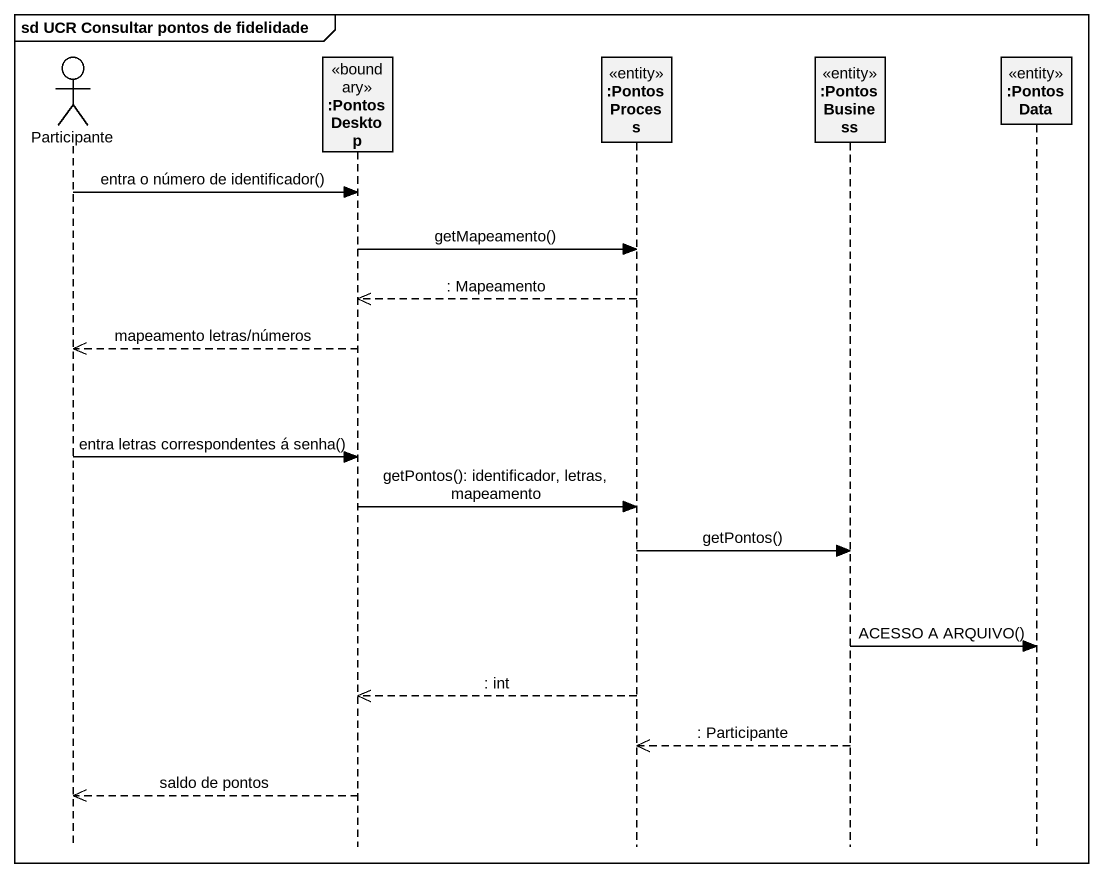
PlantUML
@startuml
mainframe sd UCR Consultar pontos de fidelidade
hide footbox
actor Participante
participant ":PontosDesktop" as PontosDesktop <<boundary>>
participant ":PontosProcess" as PontosProcess <<entity>>
participant ":PontosBusiness" as PontosBusiness <<entity>>
participant ":PontosData" as PontosData <<entity>>

Participante -> PontosDesktop : entra o número de identificador()
PontosDesktop -> PontosProcess : getMapeamento()
PontosProcess -->> PontosDesktop : : Mapeamento
PontosDesktop -->> Participante : mapeamento letras/números
Participante -> PontosDesktop : entra letras correspondentes á senha()
PontosDesktop -> PontosProcess : getPontos(): identificador, letras, mapeamento
PontosProcess -> PontosBusiness : getPontos()
PontosBusiness -> PontosData : ACESSO A ARQUIVO()
PontosProcess -->> PontosDesktop : : int
PontosBusiness -->> PontosProcess : : Participante
PontosDesktop -->> Participante : saldo de pontos
@enduml
